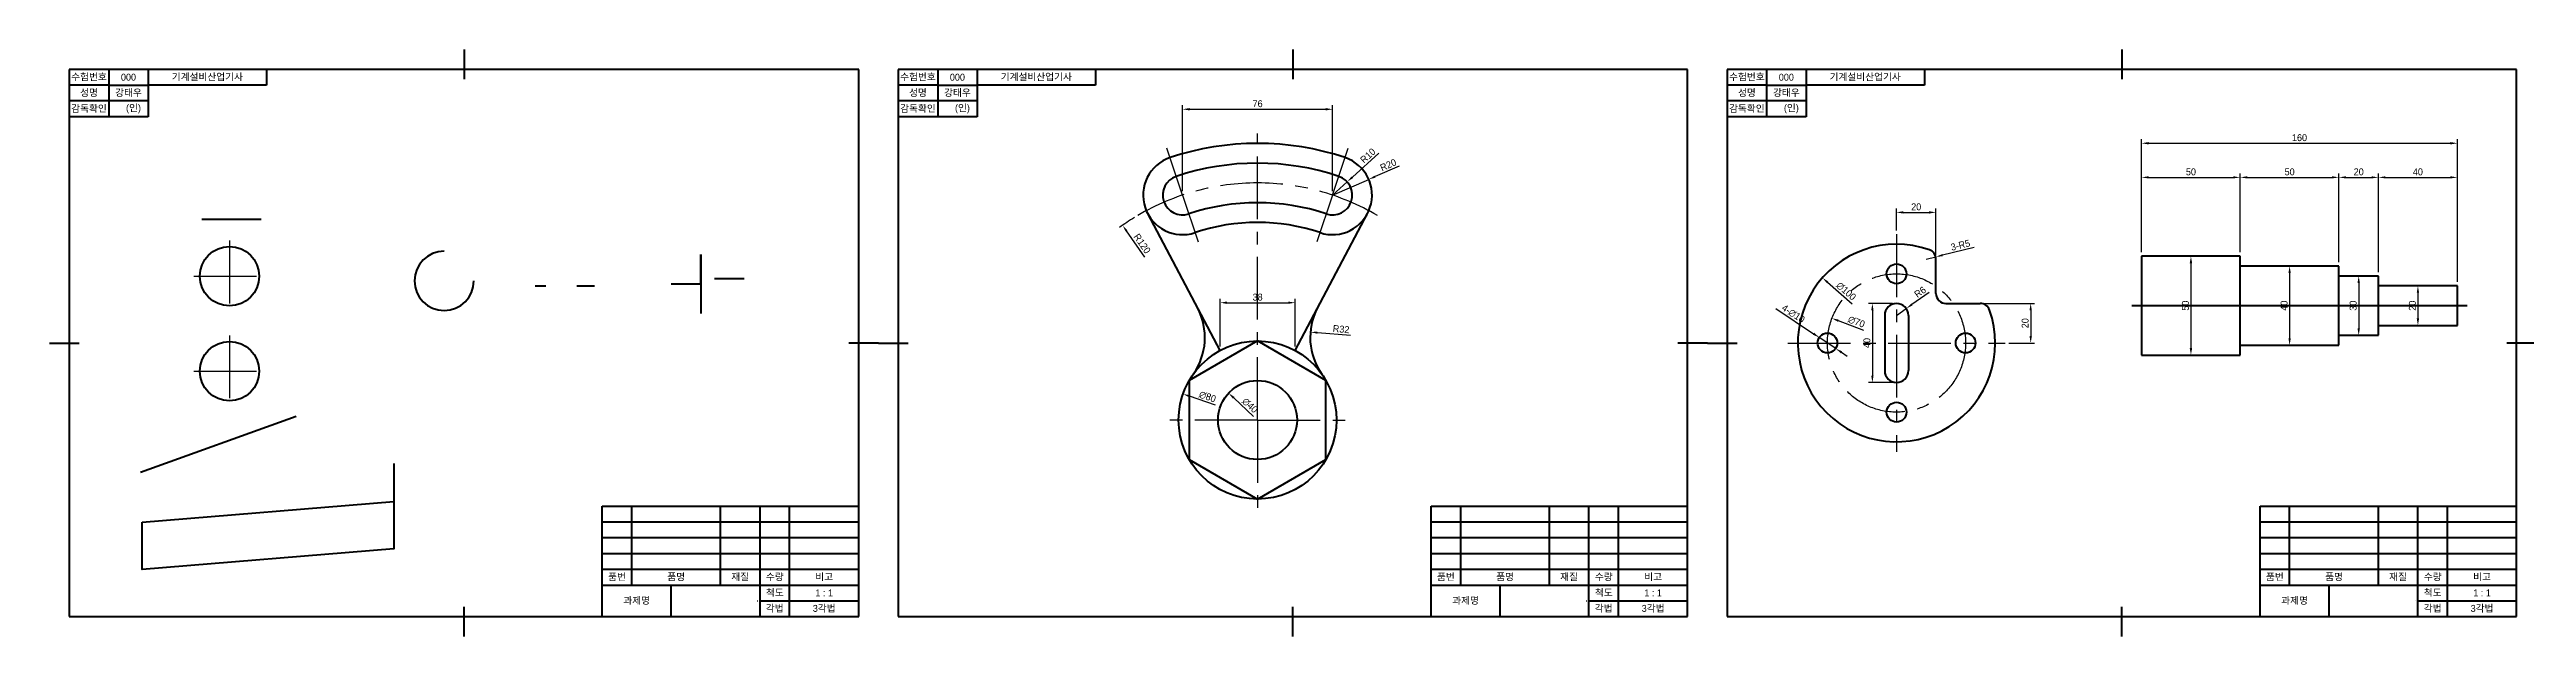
# Model space of a CAD drawing. Header units: millimetres. Extents: x 0 to 2520, y 0 to 297.
# Drawn here: x 0 to 1255, y 0 to 297 of the extents above; entities that cross this region are included whole.
import ezdxf

# ---------------------------------------------------------------- set-up
doc = ezdxf.new("R2010")
doc.units = ezdxf.units.MM
doc.linetypes.add('CENTER', pattern=[50.8, 31.75, -6.35, 6.35, -6.35])
for name, color, linetype, lineweight in [('1.윤곽선', 5, 'Continuous', 70), ('2.외형선', 3, 'Continuous', 50), ('4.일반주서', 2, 'Continuous', 35), ('5.중심선', 1, 'CENTER', 25)]:
    doc.layers.add(name, color=color, linetype=linetype, lineweight=lineweight)
doc.styles.add('굴림', font='')
doc.styles.get('굴림').set_extended_font_data('Gulim')
doc.dimstyles.new('기계제도기능사치수', dxfattribs={"dimtxt": 3.5, "dimasz": 3.5, "dimexe": 2, "dimexo": 2, "dimgap": 1, "dimtad": 1, "dimdsep": 46, "dimtxsty": '굴림', "dimcen": 2.5, "dimclrd": 1, "dimclre": 1, "dimclrt": 2, "dimazin": 2, "dimtfac": 1, "dimtmove": 0, "dimatfit": 3, "dimfxl": 1, "dimarcsym": 0})

# ---------------------------------------------------------------- blocks, each defined once
blk = doc.blocks.new('*D3')
at = {"layer": '2.외형선', "color": 1, "lineweight": -2, "transparency": 16777216}
for p, q in [((593.1, 146.7), (593.1, 170.9)), ((596.6, 168.9), (627.6, 168.9)), ((631.1, 146.7), (631.1, 170.9))]:
    blk.add_line(p, q, dxfattribs=at)
at = {"layer": '2.외형선', "color": 1, "transparency": 16777216}
for points in [[(596.6, 169.5), (596.6, 168.3), (593.1, 168.9)], [(627.6, 169.5), (627.6, 168.3), (631.1, 168.9)]]:
    blk.add_solid(points, dxfattribs=at)
at = {"layer": 'Defpoints', "color": 0, "transparency": 16777216}
for p in [(631.1, 168.9), (593.1, 144.7), (631.1, 144.7)]:
    blk.add_point(p, dxfattribs=at)
at = {"layer": '2.외형선', "color": 2, "transparency": 16777216, "insert": (612.1, 171.7), "char_height": 3.5, "attachment_point": 5, "style": '굴림'}
blk.add_mtext('38', dxfattribs=at)
blk = doc.blocks.new('*D4')
at = {"layer": '2.외형선', "color": 1, "lineweight": -2, "transparency": 16777216}
for p, q in [((574.1, 225.3), (574.1, 268.8)), ((577.6, 266.8), (646.6, 266.8)), ((650.1, 225.3), (650.1, 268.8))]:
    blk.add_line(p, q, dxfattribs=at)
at = {"layer": '2.외형선', "color": 1, "transparency": 16777216}
for points in [[(577.6, 267.4), (577.6, 266.2), (574.1, 266.8)], [(646.6, 267.4), (646.6, 266.2), (650.1, 266.8)]]:
    blk.add_solid(points, dxfattribs=at)
at = {"layer": 'Defpoints', "color": 0, "transparency": 16777216}
for p in [(650.1, 266.8), (574.1, 223.3), (650.1, 223.3)]:
    blk.add_point(p, dxfattribs=at)
at = {"layer": '2.외형선', "color": 2, "transparency": 16777216, "insert": (612.1, 269.6), "char_height": 3.5, "attachment_point": 5, "style": '굴림'}
blk.add_mtext('76', dxfattribs=at)
blk = doc.blocks.new('*D5')
at = {"layer": '2.외형선', "color": 1, "lineweight": -2, "transparency": 16777216}
blk.add_line((590.7, 117), (577.6, 121.6), dxfattribs=at)
at = {"layer": '2.외형선', "color": 1, "transparency": 16777216}
blk.add_solid([(577.8, 122.1), (577.4, 121), (574.3, 122.7)], dxfattribs=at)
at = {"layer": 'Defpoints', "color": 0, "transparency": 16777216}
for p in [(574.3, 122.7), (649.8, 96.3)]:
    blk.add_point(p, dxfattribs=at)
at = {"layer": '2.외형선', "color": 2, "transparency": 16777216, "insert": (586.7, 121.3), "char_height": 3.5, "attachment_point": 5, "rotation": 340.7509, "style": '굴림'}
blk.add_mtext('∅80', dxfattribs=at)
blk = doc.blocks.new('*D6')
at = {"layer": '2.외형선', "color": 1, "lineweight": -2, "transparency": 16777216}
blk.add_line((610.1, 111.3), (600, 120.7), dxfattribs=at)
at = {"layer": '2.외형선', "color": 1, "transparency": 16777216}
blk.add_solid([(600.4, 121.2), (599.6, 120.3), (597.4, 123.1)], dxfattribs=at)
at = {"layer": 'Defpoints', "color": 0, "transparency": 16777216}
for p in [(597.4, 123.1), (626.7, 95.9)]:
    blk.add_point(p, dxfattribs=at)
at = {"layer": '2.외형선', "color": 2, "transparency": 16777216, "insert": (608.2, 116.9), "char_height": 3.5, "attachment_point": 5, "rotation": 317.1841, "style": '굴림'}
blk.add_mtext('∅40', dxfattribs=at)
blk = doc.blocks.new('*D7')
at = {"layer": '2.외형선', "color": 1, "lineweight": -2, "transparency": 16777216}
blk.add_line((659.1, 152.3), (642.4, 153.7), dxfattribs=at)
at = {"layer": '2.외형선', "color": 1, "transparency": 16777216}
blk.add_solid([(642.4, 154.3), (642.3, 153.2), (638.9, 154)], dxfattribs=at)
at = {"layer": 'Defpoints', "color": 0, "transparency": 16777216}
for p in [(638.9, 154), (670.7, 151.3)]:
    blk.add_point(p, dxfattribs=at)
at = {"layer": '2.외형선', "color": 2, "transparency": 16777216, "insert": (654.4, 155.5), "char_height": 3.5, "attachment_point": 5, "rotation": 354.9916, "style": '굴림'}
blk.add_mtext('R32', dxfattribs=at)
blk = doc.blocks.new('*D8')
at = {"layer": '2.외형선', "color": 1, "lineweight": -2, "transparency": 16777216}
blk.add_line((554.9, 192), (545.7, 205.2), dxfattribs=at)
blk.add_arc((612.1, 109.5), 120, 121.3641, 125.7133, dxfattribs=at)
at = {"layer": '2.외형선', "color": 1, "transparency": 16777216}
blk.add_solid([(546.1, 205.6), (545.2, 204.9), (543.7, 208.1)], dxfattribs=at)
at = {"layer": 'Defpoints', "color": 0, "transparency": 16777216}
for p in [(543.7, 208.1), (612.1, 109.5)]:
    blk.add_point(p, dxfattribs=at)
at = {"layer": '2.외형선', "color": 2, "transparency": 16777216, "insert": (553.6, 198.8), "char_height": 3.5, "attachment_point": 5, "rotation": 304.7584, "style": '굴림'}
blk.add_mtext('R120', dxfattribs=at)
blk = doc.blocks.new('*D9')
at = {"layer": '2.외형선', "color": 1, "lineweight": -2, "transparency": 16777216}
for p, q in [((673.5, 244.6), (660.1, 232.4)), ((650.1, 223.3), (657.5, 230.1))]:
    blk.add_line(p, q, dxfattribs=at)
at = {"layer": '2.외형선', "color": 1, "transparency": 16777216}
blk.add_solid([(659.7, 232.8), (660.5, 232), (657.5, 230.1)], dxfattribs=at)
at = {"layer": 'Defpoints', "color": 0, "transparency": 16777216}
for p in [(657.5, 230.1), (650.1, 223.3)]:
    blk.add_point(p, dxfattribs=at)
at = {"layer": '2.외형선', "color": 2, "transparency": 16777216, "insert": (668, 243.3), "char_height": 3.5, "attachment_point": 5, "rotation": 42.1981, "style": '굴림'}
blk.add_mtext('R10', dxfattribs=at)
blk = doc.blocks.new('*D10')
at = {"layer": '2.외형선', "color": 1, "lineweight": -2, "transparency": 16777216}
for p, q in [((650.1, 223.3), (668.4, 231.3)), ((683.9, 238), (671.6, 232.7))]:
    blk.add_line(p, q, dxfattribs=at)
at = {"layer": '2.외형선', "color": 1, "transparency": 16777216}
blk.add_solid([(671.4, 233.2), (671.9, 232.2), (668.4, 231.3)], dxfattribs=at)
at = {"layer": 'Defpoints', "color": 0, "transparency": 16777216}
for p in [(668.4, 231.3), (650.1, 223.3)]:
    blk.add_point(p, dxfattribs=at)
at = {"layer": '2.외형선', "color": 2, "transparency": 16777216, "insert": (678.3, 238.6), "char_height": 3.5, "attachment_point": 5, "rotation": 23.4548, "style": '굴림'}
blk.add_mtext('R20', dxfattribs=at)
blk = doc.blocks.new('*D11')
at = {"layer": '2.외형선', "color": 1, "lineweight": -2, "transparency": 16777216}
for p, q in [((933.8, 168.5), (921.6, 168.5)), ((923.6, 165), (923.6, 132)), ((933.8, 128.5), (921.6, 128.5))]:
    blk.add_line(p, q, dxfattribs=at)
at = {"layer": '2.외형선', "color": 1, "transparency": 16777216}
for points in [[(923, 165), (924.2, 165), (923.6, 168.5)], [(923, 132), (924.2, 132), (923.6, 128.5)]]:
    blk.add_solid(points, dxfattribs=at)
at = {"layer": 'Defpoints', "color": 0, "transparency": 16777216}
for p in [(935.8, 168.5), (923.6, 128.5), (935.8, 128.5)]:
    blk.add_point(p, dxfattribs=at)
at = {"layer": '2.외형선', "color": 2, "transparency": 16777216, "insert": (920.8, 148.5), "char_height": 3.5, "attachment_point": 5, "rotation": 90, "style": '굴림'}
blk.add_mtext('40', dxfattribs=at)
blk = doc.blocks.new('*D12')
at = {"layer": '2.외형선', "color": 1, "lineweight": -2, "transparency": 16777216}
for p, q in [((935.8, 162.5), (940.7, 165.9)), ((952.4, 174.1), (943.6, 168))]:
    blk.add_line(p, q, dxfattribs=at)
at = {"layer": '2.외형선', "color": 1, "transparency": 16777216}
blk.add_solid([(943.3, 168.4), (943.9, 167.5), (940.7, 165.9)], dxfattribs=at)
at = {"layer": 'Defpoints', "color": 0, "transparency": 16777216}
for p in [(940.7, 165.9), (935.8, 162.5)]:
    blk.add_point(p, dxfattribs=at)
at = {"layer": '2.외형선', "color": 2, "transparency": 16777216, "insert": (947.8, 174.3), "char_height": 3.5, "attachment_point": 5, "rotation": 35.0128, "style": '굴림'}
blk.add_mtext('R6', dxfattribs=at)
blk = doc.blocks.new('*D13')
at = {"layer": '2.외형선', "color": 1, "lineweight": -2, "transparency": 16777216}
for p, q in [((950.8, 190.9), (955.7, 192.1)), ((975.2, 196.8), (959.1, 192.9))]:
    blk.add_line(p, q, dxfattribs=at)
at = {"layer": '2.외형선', "color": 1, "transparency": 16777216}
blk.add_solid([(959, 193.5), (959.2, 192.4), (955.7, 192.1)], dxfattribs=at)
at = {"layer": 'Defpoints', "color": 0, "transparency": 16777216}
for p in [(950.8, 190.9), (955.7, 192.1)]:
    blk.add_point(p, dxfattribs=at)
at = {"layer": '2.외형선', "color": 2, "transparency": 16777216, "insert": (968.2, 198), "char_height": 3.5, "attachment_point": 5, "rotation": 13.5525, "style": '굴림'}
blk.add_mtext('3-R5', dxfattribs=at)
blk = doc.blocks.new('*D14')
at = {"layer": '2.외형선', "color": 1, "lineweight": -2, "transparency": 16777216}
blk.add_line((913.4, 168.2), (900.9, 179.2), dxfattribs=at)
at = {"layer": '2.외형선', "color": 1, "transparency": 16777216}
blk.add_solid([(901.3, 179.6), (900.5, 178.8), (898.3, 181.5)], dxfattribs=at)
at = {"layer": 'Defpoints', "color": 0, "transparency": 16777216}
for p in [(898.3, 181.5), (973.4, 115.5)]:
    blk.add_point(p, dxfattribs=at)
at = {"layer": '2.외형선', "color": 2, "transparency": 16777216, "insert": (910.3, 174.7), "char_height": 3.5, "attachment_point": 5, "rotation": 318.6914, "style": '굴림'}
blk.add_mtext('∅100', dxfattribs=at)
blk = doc.blocks.new('*D15')
at = {"layer": '2.외형선', "color": 1, "lineweight": -2, "transparency": 16777216}
blk.add_line((919.3, 154.8), (906.4, 159.7), dxfattribs=at)
at = {"layer": '2.외형선', "color": 1, "transparency": 16777216}
blk.add_solid([(906.6, 160.3), (906.2, 159.2), (903.1, 161)], dxfattribs=at)
at = {"layer": 'Defpoints', "color": 0, "transparency": 16777216}
for p in [(903.1, 161), (968.5, 136)]:
    blk.add_point(p, dxfattribs=at)
at = {"layer": '2.외형선', "color": 2, "transparency": 16777216, "insert": (915.5, 159.2), "char_height": 3.5, "attachment_point": 5, "rotation": 339.1506, "style": '굴림'}
blk.add_mtext('∅70', dxfattribs=at)
blk = doc.blocks.new('*D17')
at = {"layer": '2.외형선', "color": 1, "lineweight": -2, "transparency": 16777216}
for p, q in [((874.6, 165.9), (893.7, 153.2)), ((905, 145.7), (896.7, 151.3)), ((907.9, 143.8), (910.8, 141.9))]:
    blk.add_line(p, q, dxfattribs=at)
at = {"layer": '2.외형선', "color": 1, "transparency": 16777216}
for points in [[(894.1, 153.7), (893.4, 152.7), (896.7, 151.3)], [(908.2, 144.3), (907.6, 143.3), (905, 145.7)]]:
    blk.add_solid(points, dxfattribs=at)
at = {"layer": 'Defpoints', "color": 0, "transparency": 16777216}
for p in [(896.7, 151.3), (905, 145.7)]:
    blk.add_point(p, dxfattribs=at)
at = {"layer": '2.외형선', "color": 2, "transparency": 16777216, "insert": (883.5, 163.3), "char_height": 3.5, "attachment_point": 5, "rotation": 326.4215, "style": '굴림'}
blk.add_mtext('{\\fPMingLiU|b0|i0|c129|p0;4-\\fPMingLiU|b0|i0|c136|p0;∅10}', dxfattribs=at)
blk = doc.blocks.new('*D18')
at = {"layer": '2.외형선', "color": 1, "lineweight": -2, "transparency": 16777216}
for p, q in [((980.3, 168.5), (1005.8, 168.5)), ((1003.8, 165), (1003.8, 152)), ((992.8, 148.5), (1005.8, 148.5))]:
    blk.add_line(p, q, dxfattribs=at)
at = {"layer": '2.외형선', "color": 1, "transparency": 16777216}
for points in [[(1003.2, 165), (1004.4, 165), (1003.8, 168.5)], [(1003.2, 152), (1004.4, 152), (1003.8, 148.5)]]:
    blk.add_solid(points, dxfattribs=at)
at = {"layer": 'Defpoints', "color": 0, "transparency": 16777216}
for p in [(978.3, 168.5), (990.8, 148.5), (1003.8, 148.5)]:
    blk.add_point(p, dxfattribs=at)
at = {"layer": '2.외형선', "color": 2, "transparency": 16777216, "insert": (1001, 158.5), "char_height": 3.5, "attachment_point": 5, "rotation": 90, "style": '굴림'}
blk.add_mtext('20', dxfattribs=at)
blk = doc.blocks.new('*D19')
at = {"layer": '2.외형선', "color": 1, "lineweight": -2, "transparency": 16777216}
for p, q in [((935.8, 205.5), (935.8, 216.6)), ((939.3, 214.6), (952.3, 214.6)), ((955.8, 192.9), (955.8, 216.6))]:
    blk.add_line(p, q, dxfattribs=at)
at = {"layer": '2.외형선', "color": 1, "transparency": 16777216}
for points in [[(939.3, 215.2), (939.3, 214), (935.8, 214.6)], [(952.3, 215.2), (952.3, 214), (955.8, 214.6)]]:
    blk.add_solid(points, dxfattribs=at)
at = {"layer": 'Defpoints', "color": 0, "transparency": 16777216}
for p in [(955.8, 214.6), (935.8, 203.5), (955.8, 190.9)]:
    blk.add_point(p, dxfattribs=at)
at = {"layer": '2.외형선', "color": 2, "transparency": 16777216, "insert": (945.8, 217.4), "char_height": 3.5, "attachment_point": 5, "style": '굴림'}
blk.add_mtext('20', dxfattribs=at)
blk = doc.blocks.new('*D39')
at = {"layer": '2.외형선', "color": 1, "lineweight": -2, "transparency": 16777216}
blk.add_line((1085, 188.9), (1085, 145.9), dxfattribs=at)
at = {"layer": '2.외형선', "color": 1, "transparency": 16777216}
for points in [[(1084.4, 188.9), (1085.6, 188.9), (1085, 192.4)], [(1084.4, 145.9), (1085.6, 145.9), (1085, 142.4)]]:
    blk.add_solid(points, dxfattribs=at)
at = {"layer": 'Defpoints', "color": 0, "transparency": 16777216}
for p in [(1085, 192.4), (1085, 142.4), (1085, 142.4)]:
    blk.add_point(p, dxfattribs=at)
at = {"layer": '2.외형선', "color": 2, "transparency": 16777216, "insert": (1082.2, 167.4), "char_height": 3.5, "attachment_point": 5, "rotation": 90, "style": '굴림'}
blk.add_mtext('50', dxfattribs=at)
blk = doc.blocks.new('*D40')
at = {"layer": '2.외형선', "color": 1, "lineweight": -2, "transparency": 16777216}
blk.add_line((1135, 183.9), (1135, 150.9), dxfattribs=at)
at = {"layer": '2.외형선', "color": 1, "transparency": 16777216}
for points in [[(1134.4, 183.9), (1135.6, 183.9), (1135, 187.4)], [(1134.4, 150.9), (1135.6, 150.9), (1135, 147.4)]]:
    blk.add_solid(points, dxfattribs=at)
at = {"layer": 'Defpoints', "color": 0, "transparency": 16777216}
for p in [(1135, 187.4), (1135, 147.4), (1135, 147.4)]:
    blk.add_point(p, dxfattribs=at)
at = {"layer": '2.외형선', "color": 2, "transparency": 16777216, "insert": (1132.2, 167.4), "char_height": 3.5, "attachment_point": 5, "rotation": 90, "style": '굴림'}
blk.add_mtext('40', dxfattribs=at)
blk = doc.blocks.new('*D41')
at = {"layer": '2.외형선', "color": 1, "lineweight": -2, "transparency": 16777216}
blk.add_line((1170, 178.9), (1170, 155.9), dxfattribs=at)
at = {"layer": '2.외형선', "color": 1, "transparency": 16777216}
for points in [[(1169.4, 178.9), (1170.6, 178.9), (1170, 182.4)], [(1169.4, 155.9), (1170.6, 155.9), (1170, 152.4)]]:
    blk.add_solid(points, dxfattribs=at)
at = {"layer": 'Defpoints', "color": 0, "transparency": 16777216}
for p in [(1170, 182.4), (1170, 152.4), (1170, 152.4)]:
    blk.add_point(p, dxfattribs=at)
at = {"layer": '2.외형선', "color": 2, "transparency": 16777216, "insert": (1167.2, 167.4), "char_height": 3.5, "attachment_point": 5, "rotation": 90, "style": '굴림'}
blk.add_mtext('30', dxfattribs=at)
blk = doc.blocks.new('*D42')
at = {"layer": '2.외형선', "color": 1, "lineweight": -2, "transparency": 16777216}
blk.add_line((1200, 173.9), (1200, 160.9), dxfattribs=at)
at = {"layer": '2.외형선', "color": 1, "transparency": 16777216}
for points in [[(1199.4, 173.9), (1200.6, 173.9), (1200, 177.4)], [(1199.4, 160.9), (1200.6, 160.9), (1200, 157.4)]]:
    blk.add_solid(points, dxfattribs=at)
at = {"layer": 'Defpoints', "color": 0, "transparency": 16777216}
for p in [(1200, 177.4), (1200, 157.4), (1200, 157.4)]:
    blk.add_point(p, dxfattribs=at)
at = {"layer": '2.외형선', "color": 2, "transparency": 16777216, "insert": (1197.2, 167.4), "char_height": 3.5, "attachment_point": 5, "rotation": 90, "style": '굴림'}
blk.add_mtext('20', dxfattribs=at)
blk = doc.blocks.new('*D43')
at = {"layer": '2.외형선', "color": 1, "lineweight": -2, "transparency": 16777216}
for p, q in [((1060, 194.4), (1060, 234.3)), ((1063.5, 232.3), (1106.5, 232.3)), ((1110, 194.4), (1110, 234.3))]:
    blk.add_line(p, q, dxfattribs=at)
at = {"layer": '2.외형선', "color": 1, "transparency": 16777216}
for points in [[(1063.5, 232.9), (1063.5, 231.8), (1060, 232.3)], [(1106.5, 232.9), (1106.5, 231.8), (1110, 232.3)]]:
    blk.add_solid(points, dxfattribs=at)
at = {"layer": 'Defpoints', "color": 0, "transparency": 16777216}
for p in [(1110, 232.3), (1060, 192.4), (1110, 192.4)]:
    blk.add_point(p, dxfattribs=at)
at = {"layer": '2.외형선', "color": 2, "transparency": 16777216, "insert": (1085, 235.1), "char_height": 3.5, "attachment_point": 5, "style": '굴림'}
blk.add_mtext('50', dxfattribs=at)
blk = doc.blocks.new('*D44')
at = {"layer": '2.외형선', "color": 1, "lineweight": -2, "transparency": 16777216}
for p, q in [((1110, 194.4), (1110, 234.3)), ((1113.5, 232.3), (1156.5, 232.3)), ((1160, 189.4), (1160, 234.3))]:
    blk.add_line(p, q, dxfattribs=at)
at = {"layer": '2.외형선', "color": 1, "transparency": 16777216}
for points in [[(1113.5, 232.9), (1113.5, 231.8), (1110, 232.3)], [(1156.5, 232.9), (1156.5, 231.8), (1160, 232.3)]]:
    blk.add_solid(points, dxfattribs=at)
at = {"layer": 'Defpoints', "color": 0, "transparency": 16777216}
for p in [(1160, 232.3), (1110, 192.4), (1160, 187.4)]:
    blk.add_point(p, dxfattribs=at)
at = {"layer": '2.외형선', "color": 2, "transparency": 16777216, "insert": (1135, 235.1), "char_height": 3.5, "attachment_point": 5, "style": '굴림'}
blk.add_mtext('50', dxfattribs=at)
blk = doc.blocks.new('*D45')
at = {"layer": '2.외형선', "color": 1, "lineweight": -2, "transparency": 16777216}
for p, q in [((1160, 189.4), (1160, 234.3)), ((1163.5, 232.3), (1176.5, 232.3)), ((1180, 184.4), (1180, 234.3))]:
    blk.add_line(p, q, dxfattribs=at)
at = {"layer": '2.외형선', "color": 1, "transparency": 16777216}
for points in [[(1163.5, 232.9), (1163.5, 231.8), (1160, 232.3)], [(1176.5, 232.9), (1176.5, 231.8), (1180, 232.3)]]:
    blk.add_solid(points, dxfattribs=at)
at = {"layer": 'Defpoints', "color": 0, "transparency": 16777216}
for p in [(1180, 232.3), (1160, 187.4), (1180, 182.4)]:
    blk.add_point(p, dxfattribs=at)
at = {"layer": '2.외형선', "color": 2, "transparency": 16777216, "insert": (1170, 235.1), "char_height": 3.5, "attachment_point": 5, "style": '굴림'}
blk.add_mtext('20', dxfattribs=at)
blk = doc.blocks.new('*D46')
at = {"layer": '2.외형선', "color": 1, "lineweight": -2, "transparency": 16777216}
for p, q in [((1180, 184.4), (1180, 234.3)), ((1183.5, 232.3), (1216.5, 232.3)), ((1220, 179.4), (1220, 234.3))]:
    blk.add_line(p, q, dxfattribs=at)
at = {"layer": '2.외형선', "color": 1, "transparency": 16777216}
for points in [[(1183.5, 232.9), (1183.5, 231.8), (1180, 232.3)], [(1216.5, 232.9), (1216.5, 231.8), (1220, 232.3)]]:
    blk.add_solid(points, dxfattribs=at)
at = {"layer": 'Defpoints', "color": 0, "transparency": 16777216}
for p in [(1220, 232.3), (1180, 182.4), (1220, 177.4)]:
    blk.add_point(p, dxfattribs=at)
at = {"layer": '2.외형선', "color": 2, "transparency": 16777216, "insert": (1200, 235.1), "char_height": 3.5, "attachment_point": 5, "style": '굴림'}
blk.add_mtext('40', dxfattribs=at)
blk = doc.blocks.new('*D47')
at = {"layer": '2.외형선', "color": 1, "lineweight": -2, "transparency": 16777216}
for p, q in [((1060, 194.4), (1060, 251.6)), ((1220, 179.4), (1220, 251.6)), ((1063.5, 249.6), (1216.5, 249.6))]:
    blk.add_line(p, q, dxfattribs=at)
at = {"layer": '2.외형선', "color": 1, "transparency": 16777216}
for points in [[(1063.5, 250.2), (1063.5, 249), (1060, 249.6)], [(1216.5, 250.2), (1216.5, 249), (1220, 249.6)]]:
    blk.add_solid(points, dxfattribs=at)
at = {"layer": 'Defpoints', "color": 0, "transparency": 16777216}
for p in [(1220, 249.6), (1060, 192.4), (1220, 177.4)]:
    blk.add_point(p, dxfattribs=at)
at = {"layer": '2.외형선', "color": 2, "transparency": 16777216, "insert": (1140, 252.4), "char_height": 3.5, "attachment_point": 5, "style": '굴림'}
blk.add_mtext('160', dxfattribs=at)

msp = doc.modelspace()

# ---------------------------------------------------------------- linework, layer by layer
at = {"layer": '1.윤곽선'}
for p, q in [((210, 297), (210, 282)), ((630, 297), (630, 282)), ((1050, 297), (1050, 282)), ((410, 287), (10, 287)), ((10, 287), (10, 10)), ((50, 287), (50, 263)), ((110, 279), (50, 279)), ((110, 287), (110, 279)), ((410, 10), (410, 287)), ((830, 287), (430, 287)), ((430, 287), (430, 10)), ((470, 287), (470, 263)), ((530, 279), (470, 279)), ((530, 287), (530, 279)), ((830, 10), (830, 287)), ((1250, 287), (850, 287)), ((850, 287), (850, 10)), ((890, 287), (890, 263)), ((950, 279), (890, 279)), ((950, 287), (950, 279)), ((1250, 10), (1250, 287)), ((50, 263), (10, 263)), ((470, 263), (430, 263)), ((890, 263), (850, 263)), ((0, 148.5), (15, 148.5)), ((420, 148.5), (405, 148.5)), ((420, 148.5), (435, 148.5)), ((840, 148.5), (825, 148.5)), ((840, 148.5), (855, 148.5)), ((1260, 148.5), (1245, 148.5)), ((280, 66), (410, 66)), ((280, 10), (280, 66)), ((700, 66), (830, 66)), ((700, 10), (700, 66)), ((1120, 66), (1250, 66)), ((1120, 10), (1120, 66)), ((210, 0), (210, 15)), ((630, 0), (630, 15)), ((1050, 0), (1050, 15)), ((10, 10), (410, 10)), ((430, 10), (830, 10)), ((850, 10), (1250, 10))]:
    msp.add_line(p, q, dxfattribs=at)
at = {"layer": '2.외형선'}
for p, q in [((30, 279), (10, 279)), ((30, 287), (30, 263)), ((30, 279), (50, 279)), ((450, 279), (430, 279)), ((450, 287), (450, 263)), ((450, 279), (470, 279)), ((870, 279), (850, 279)), ((870, 287), (870, 263)), ((870, 279), (890, 279)), ((50, 271), (10, 271)), ((470, 271), (430, 271)), ((890, 271), (850, 271)), ((593.072, 144.718), (556.397, 213.985)), ((631.072, 144.718), (667.748, 213.985)), ((77.146, 211.148), (107.146, 211.148)), ((330.017, 178.364), (330.017, 193.364)), ((330.017, 193.364), (330.017, 178.364)), ((955.826, 173.499), (955.826, 190.926)), ((1110.002, 192.406), (1060.002, 192.406)), ((1060.002, 192.406), (1060.002, 142.406)), ((1110.002, 142.406), (1110.002, 192.406)), ((246.14, 177.484), (251.491, 177.484)), ((267.193, 177.484), (276.14, 177.484)), ((315.017, 178.364), (330.017, 178.364)), ((330.017, 178.364), (330.017, 163.364)), ((336.953, 181.136), (351.953, 181.136)), ((1160.002, 187.406), (1110.002, 187.406)), ((1160.002, 147.406), (1160.002, 187.406)), ((1180.002, 182.406), (1160.002, 182.406)), ((1180.002, 152.406), (1180.002, 182.406)), ((1220.002, 177.406), (1180.002, 177.406)), ((1220.002, 157.406), (1220.002, 177.406)), ((960.826, 168.499), (978.253, 168.499)), ((1055.002, 167.406), (1225.002, 167.406)), ((929.826, 162.499), (929.826, 134.499)), ((941.826, 162.499), (941.826, 134.499)), ((1160.002, 152.406), (1180.002, 152.406)), ((1180.002, 157.406), (1220.002, 157.406)), ((1060.002, 142.406), (1110.002, 142.406)), ((1110.002, 147.406), (1160.002, 147.406)), ((46.14, 83.197), (124.884, 111.492)), ((174.42, 87.461), (174.42, 44.333)), ((295, 26), (295, 66)), ((340, 26), (340, 66)), ((360, 10), (360, 66)), ((375, 10), (375, 66)), ((715, 26), (715, 66)), ((760, 26), (760, 66)), ((780, 10), (780, 66)), ((795, 10), (795, 66)), ((1135, 26), (1135, 66)), ((1180, 26), (1180, 66)), ((1200, 10), (1200, 66)), ((1215, 10), (1215, 66)), ((280, 58), (410, 58)), ((700, 58), (830, 58)), ((1120, 58), (1250, 58)), ((280, 50), (410, 50)), ((280, 42), (410, 42)), ((700, 50), (830, 50)), ((700, 42), (830, 42)), ((1120, 50), (1250, 50)), ((1120, 42), (1250, 42)), ((280, 34), (410, 34)), ((280, 26), (410, 26)), ((315, 10), (315, 26)), ((700, 34), (830, 34)), ((700, 26), (830, 26)), ((735, 10), (735, 26)), ((1120, 34), (1250, 34)), ((1120, 26), (1250, 26)), ((1155, 10), (1155, 26)), ((358.76, 18), (358.833, 18)), ((360, 18), (410, 18)), ((778.76, 18), (778.833, 18)), ((780, 18), (830, 18)), ((1198.76, 18), (1198.833, 18)), ((1200, 18), (1250, 18))]:
    msp.add_line(p, q, dxfattribs=at)
for points in [[(612.072, 149.519), (577.431, 129.519), (577.431, 89.519), (612.072, 69.519), (646.713, 89.519), (646.713, 129.519)], [(46.936, 57.771), (174.42, 68.273), (174.42, 44.333), (46.936, 33.831)]]:
    msp.add_lwpolyline(points, close=True, dxfattribs=at)
for centre, radius in [((91.195, 182.302), 15), ((935.826, 183.499), 5), ((900.826, 148.499), 5), ((970.826, 148.499), 5), ((91.195, 134.26), 15), ((612.072, 109.519), 40), ((612.072, 109.519), 20), ((935.826, 113.499), 5)]:
    msp.add_circle(centre, radius, dxfattribs=at)
for centre, radius, start, end in [((574.072, 223.343), 20, 108.461459, 288.461459), ((612.072, 109.519), 140, 71.538541, 108.461459), ((612.072, 109.519), 130, 71.538542, 108.461458), ((650.072, 223.343), 20, 251.538541, 71.538541), ((574.072, 223.343), 10, 108.461458, 288.461458), ((650.072, 223.343), 10, 251.538542, 71.538542), ((612.072, 109.519), 110, 71.538542, 108.461458), ((612.072, 109.519), 100, 71.538541, 108.461459), ((199.928, 179.903), 15, 90, 0), ((935.826, 148.499), 50, 70.528779, 19.471221), ((950.826, 190.926), 5, 0, 70.528779), ((553.403, 151.255), 32, 324.573185, 27.900416), ((670.742, 151.255), 32, 152.099584, 215.426815), ((935.826, 162.499), 6, 0, 180), ((960.826, 173.499), 5, 180, 270), ((978.253, 163.499), 5, 19.471221, 90), ((935.826, 134.499), 6, 180, 0)]:
    msp.add_arc(centre, radius, start, end, dxfattribs=at)
at = {"layer": '5.중심선'}
for p, q in [((612.072, 109.519), (612.072, 254.519)), ((574.072, 223.343), (566.156, 247.057)), ((650.072, 223.343), (657.989, 247.057)), ((574.072, 223.343), (581.989, 199.63)), ((650.072, 223.343), (642.156, 199.63)), ((935.826, 203.499), (935.826, 93.499)), ((880.826, 148.499), (990.826, 148.499)), ((612.072, 109.519), (567.072, 109.519)), ((612.072, 109.519), (657.072, 109.519)), ((612.072, 109.519), (612.072, 64.519))]:
    msp.add_line(p, q, dxfattribs=at)
at = {"layer": '5.중심선', "linetype": 'CENTER'}
for p, q in [((91.195, 200.302), (91.195, 164.302)), ((73.195, 182.302), (109.195, 182.302)), ((91.195, 152.26), (91.195, 116.26)), ((73.195, 134.26), (109.195, 134.26))]:
    msp.add_line(p, q, dxfattribs=at)
at = {"layer": '5.중심선'}
msp.add_circle((935.826, 148.499), 35, dxfattribs=at)
msp.add_arc((612.072, 109.519), 120, 59.590833, 120.409167, dxfattribs=at)

# ---------------------------------------------------------------- texts
at = {"layer": '4.일반주서', "char_height": 3.5, "attachment_point": 5, "style": '굴림'}
for s, insert, width in [('수험번호', (20, 283), 20), ('성명', (20, 275), 20), ('강태우', (40, 275), 20), ('000', (40, 283), 20), ('기계설비산업기사', (79.963, 283), 60.07361), ('수험번호', (440, 283), 20), ('성명', (440, 275), 20), ('강태우', (460, 275), 20), ('000', (460, 283), 20), ('기계설비산업기사', (499.963, 283), 60.07361), ('수험번호', (860, 283), 20), ('성명', (860, 275), 20), ('강태우', (880, 275), 20), ('000', (880, 283), 20), ('기계설비산업기사', (919.963, 283), 60.07361), ('감독확인', (20, 267), 20), ('    (인)', (40, 267), 20), ('감독확인', (440, 267), 20), ('    (인)', (460, 267), 20), ('감독확인', (860, 267), 20), ('    (인)', (880, 267), 20), ('품번', (287.5, 30), 15), ('품명', (317.5, 30), 45), ('재질', (349.926, 30), 19.8528), ('수량', (367.5, 30), 15), ('비고', (392.5, 30), 35), ('품번', (707.5, 30), 15), ('품명', (737.5, 30), 45), ('재질', (769.926, 30), 19.8528), ('수량', (787.5, 30), 15), ('비고', (812.5, 30), 35), ('품번', (1127.5, 30), 15), ('품명', (1157.5, 30), 45), ('재질', (1189.926, 30), 19.8528), ('수량', (1207.5, 30), 15), ('비고', (1232.5, 30), 35), ('과제명', (297.5, 18), 35), ('각법', (367.463, 14), 15.0736), ('척도', (367.5, 22), 15), ('3각법', (392.5, 14), 35), ('1 : 1', (392.5, 22), 35), ('과제명', (717.5, 18), 35), ('각법', (787.463, 14), 15.0736), ('척도', (787.5, 22), 15), ('3각법', (812.5, 14), 35), ('1 : 1', (812.5, 22), 35), ('과제명', (1137.5, 18), 35), ('각법', (1207.463, 14), 15.0736), ('척도', (1207.5, 22), 15), ('3각법', (1232.5, 14), 35), ('1 : 1', (1232.5, 22), 35)]:
    msp.add_mtext(s, dxfattribs=dict(at, insert=insert, width=width))

# ---------------------------------------------------------------- dimensions: what is measured, and where the dimension line sits
at = {"layer": '2.외형선'}
for base, p1, p2, picture, middle in [((650.072, 266.815), (574.072, 223.343), (650.072, 223.343), '*D4', (612.072, 269.612)), ((1220.002, 249.622), (1060.002, 192.406), (1220.002, 177.406), '*D47', (1140.002, 252.421)), ((1110.002, 232.341), (1060.002, 192.406), (1110.002, 192.406), '*D43', (1085.002, 235.135)), ((1160.002, 232.341), (1110.002, 192.406), (1160.002, 187.406), '*D44', (1135.002, 235.135)), ((1180.002, 232.341), (1160.002, 187.406), (1180.002, 182.406), '*D45', (1170.002, 235.135)), ((1220.002, 232.341), (1180.002, 182.406), (1220.002, 177.406), '*D46', (1200.002, 235.137)), ((955.826, 214.629), (935.826, 203.499), (955.826, 190.926), '*D19', (945.826, 217.424)), ((631.072, 168.903), (593.072, 144.718), (631.072, 144.718), '*D3', (612.072, 171.697))]:
    dim = msp.add_linear_dim(base=base, p1=p1, p2=p2, dimstyle='기계제도기능사치수', dxfattribs=at)
    dim.commit()
    dim.dimension.update_dxf_attribs({"geometry": picture, "text_midpoint": middle})
for center, mpoint, picture, middle in [((650.072, 223.343), (657.481, 230.06), '*D9', (669.845, 241.271)), ((612.072, 109.519), (543.658, 208.106), '*D8', (551.257, 197.156)), ((670.742, 151.255), (638.864, 154.048), '*D7', (654.107, 152.712))]:
    dim = msp.add_radius_dim(center=center, mpoint=mpoint, dimstyle='기계제도기능사치수', dxfattribs=at)
    dim.commit()
    dim.dimension.update_dxf_attribs({"geometry": picture, "text_midpoint": middle, "dimtype": 164})
for center, mpoint, picture, middle in [((650.072, 223.343), (668.42, 231.304), '*D10', (678.277, 238.631)), ((935.826, 162.499), (940.74, 165.942), '*D12', (947.811, 174.312))]:
    dim = msp.add_radius_dim(center=center, mpoint=mpoint, dimstyle='기계제도기능사치수', dxfattribs=at)
    dim.commit()
    dim.dimension.update_dxf_attribs({"geometry": picture, "text_midpoint": middle})
dim = msp.add_radius_dim(center=(950.826, 190.926), mpoint=(955.687, 192.097), text='3-<>', dimstyle='기계제도기능사치수', dxfattribs=at)
dim.commit()
dim.dimension.update_dxf_attribs({"geometry": '*D13', "text_midpoint": (968.188, 197.99)})
for base, p1, p2, picture, middle in [((1085.002, 142.406), (1085.002, 192.406), (1085.002, 142.406), '*D39', (1082.208, 167.406)), ((1135.002, 147.406), (1135.002, 187.406), (1135.002, 147.406), '*D40', (1132.205, 167.406)), ((1170.002, 152.406), (1170.002, 182.406), (1170.002, 152.406), '*D41', (1167.208, 167.406)), ((1200.002, 157.406), (1200.002, 177.406), (1200.002, 157.406), '*D42', (1197.208, 167.406)), ((923.615, 128.499), (935.826, 168.499), (935.826, 128.499), '*D11', (920.818, 148.499)), ((1003.795, 148.499), (978.253, 168.499), (990.826, 148.499), '*D18', (1001, 158.499))]:
    dim = msp.add_linear_dim(base=base, p1=p1, p2=p2, angle=90, dimstyle='기계제도기능사치수', dxfattribs=at)
    dim.commit()
    dim.dimension.update_dxf_attribs({"geometry": picture, "text_midpoint": middle})
for p1, p2, picture, middle in [((973.384, 115.494), (898.268, 181.505), '*D14', (908.444, 172.562)), ((968.534, 136.042), (903.118, 160.956), '*D15', (914.497, 156.622)), ((649.836, 96.332), (574.309, 122.706), '*D5', (585.805, 118.691)), ((626.743, 95.926), (597.401, 123.112), '*D6', (606.334, 114.836))]:
    dim = msp.add_diameter_dim_2p(p1=p1, p2=p2, dimstyle='기계제도기능사치수', dxfattribs=at)
    dim.commit()
    dim.dimension.update_dxf_attribs({"geometry": picture, "text_midpoint": middle, "dimtype": 163})
dim = msp.add_diameter_dim_2p(p1=(904.992, 145.734), p2=(896.66, 151.265), text='{\\fPMingLiU|b0|i0|c129|p0;4-\\fPMingLiU|b0|i0|c136|p0;<>}', dimstyle='기계제도기능사치수', dxfattribs=at)
dim.commit()
dim.dimension.update_dxf_attribs({"geometry": '*D17', "text_midpoint": (881.986, 161.007), "dimtype": 163})

doc.saveas('drawing.dxf')
